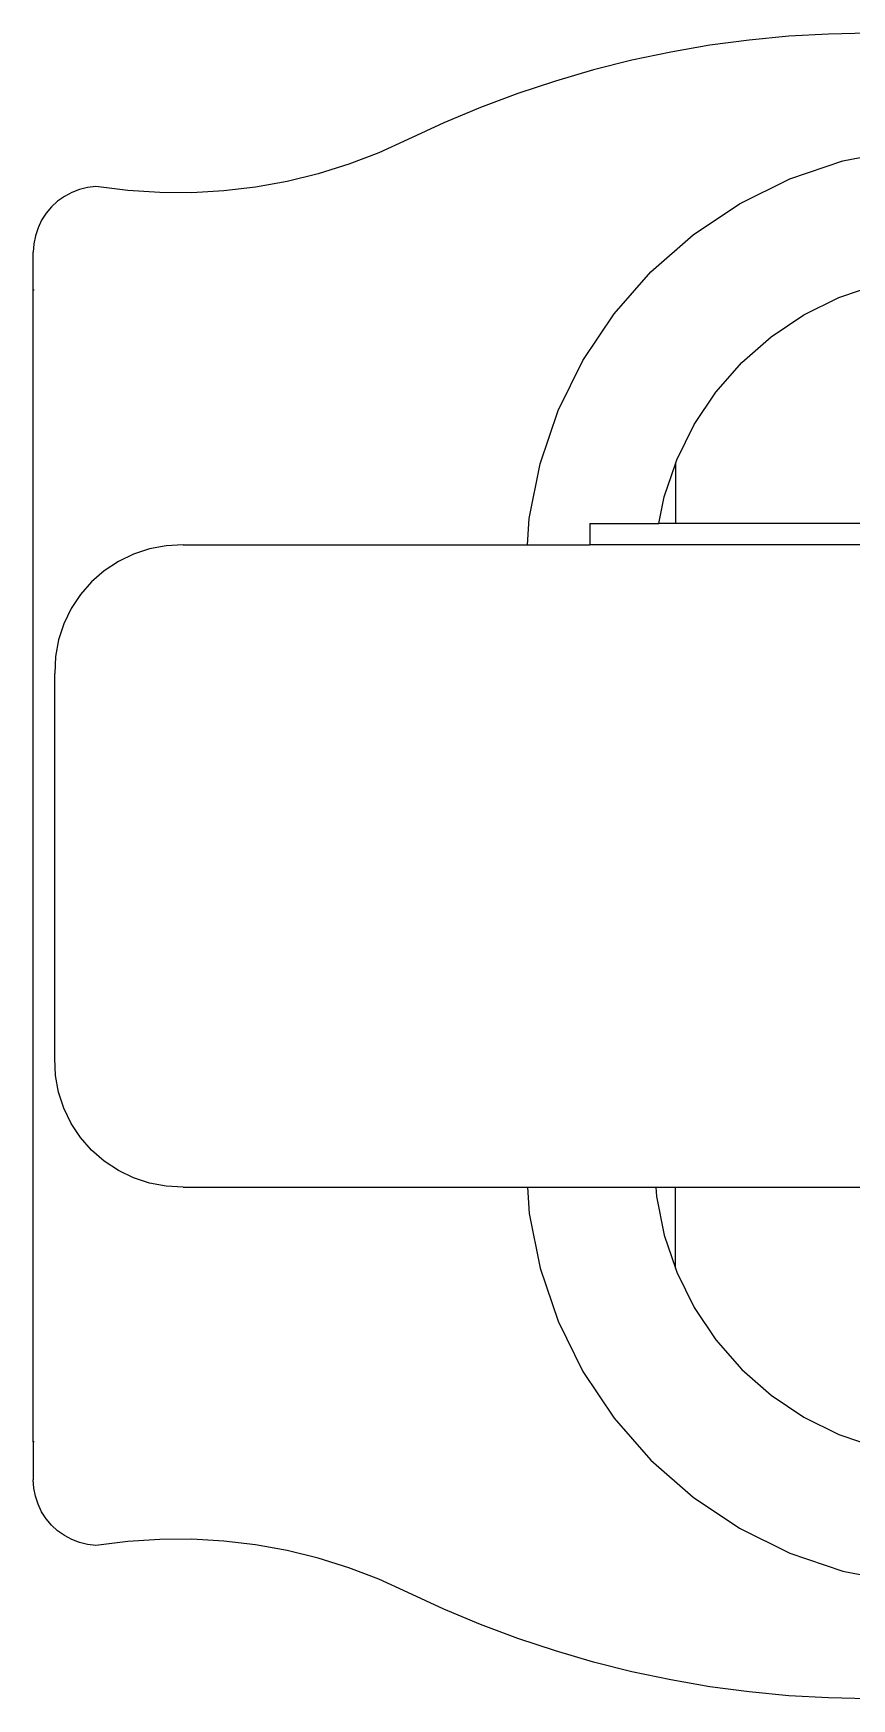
# Model space of a CAD drawing. Header units: centimetres. Extents: x -377814 to 22192, y -2203 to 213441.
# Drawn here: x 11850.24 to 11869.94, y -1903.89 to -1863.8 of the extents above; entities that cross this region are included whole.
import ezdxf

# ---------------------------------------------------------------- set-up
doc = ezdxf.new("R2010")
doc.units = ezdxf.units.CM
doc.header["$LTSCALE"] = 25.4
doc.layers.add('Maquinas', color=200, linetype='Continuous')

msp = doc.modelspace()

# ---------------------------------------------------------------- linework, layer by layer
at = {"layer": 'Maquinas'}
for p, q in [((11866.526, -1864.09), (11865.585, -1864.252)), ((11867.473, -1863.964), (11866.526, -1864.09)), ((11868.425, -1863.874), (11867.473, -1863.964)), ((11869.379, -1863.82), (11868.425, -1863.874)), ((11870.334, -1863.802), (11869.379, -1863.82)), ((11864.65, -1864.45), (11863.723, -1864.682)), ((11865.585, -1864.252), (11864.65, -1864.45)), ((11862.806, -1864.95), (11861.899, -1865.252)), ((11863.723, -1864.682), (11862.806, -1864.95)), ((11861.899, -1865.252), (11861.005, -1865.588)), ((11861.005, -1865.588), (11860.124, -1865.958)), ((11860.124, -1865.958), (11859.257, -1866.361)), ((11859.257, -1866.361), (11858.554, -1866.678)), ((11857.833, -1866.952), (11857.096, -1867.181)), ((11858.554, -1866.678), (11857.833, -1866.952)), ((11868.451, -1867.308), (11869.728, -1866.874)), ((11869.728, -1866.874), (11871.05, -1866.611)), ((11857.096, -1867.181), (11856.347, -1867.365)), ((11867.242, -1867.904), (11868.451, -1867.308)), ((11850.985, -1867.728), (11850.822, -1867.844)), ((11851.162, -1867.633), (11850.985, -1867.728)), ((11851.35, -1867.561), (11851.162, -1867.633)), ((11851.545, -1867.514), (11851.35, -1867.561)), ((11851.744, -1867.491), (11851.545, -1867.514)), ((11852.51, -1867.587), (11851.744, -1867.491)), ((11853.28, -1867.637), (11852.51, -1867.587)), ((11854.051, -1867.639), (11853.28, -1867.637)), ((11854.821, -1867.595), (11854.051, -1867.639)), ((11855.588, -1867.503), (11854.821, -1867.595)), ((11856.347, -1867.365), (11855.588, -1867.503)), ((11850.546, -1868.134), (11850.437, -1868.303)), ((11850.675, -1867.981), (11850.546, -1868.134)), ((11850.822, -1867.844), (11850.675, -1867.981)), ((11866.121, -1868.653), (11867.242, -1867.904)), ((11850.351, -1868.485), (11850.288, -1868.675)), ((11850.437, -1868.303), (11850.351, -1868.485)), ((11850.251, -1868.872), (11850.238, -1869.073)), ((11850.288, -1868.675), (11850.251, -1868.872)), ((11865.108, -1869.542), (11866.121, -1868.653)), ((11850.238, -1869.985), (11850.238, -1869.073)), ((11864.219, -1870.555), (11865.108, -1869.542)), ((11850.255, -1869.985), (11850.238, -1869.985)), ((11850.238, -1897.707), (11850.238, -1869.985)), ((11868.788, -1870.581), (11869.634, -1870.164)), ((11869.634, -1870.164), (11870.152, -1869.988)), ((11863.47, -1871.676), (11864.219, -1870.555)), ((11868.004, -1871.106), (11868.788, -1870.581)), ((11867.294, -1871.728), (11868.004, -1871.106)), ((11862.874, -1872.885), (11863.47, -1871.676)), ((11866.672, -1872.437), (11867.294, -1871.728)), ((11866.148, -1873.222), (11866.672, -1872.437)), ((11862.441, -1874.162), (11862.874, -1872.885)), ((11865.73, -1874.068), (11866.148, -1873.222)), ((11862.178, -1875.484), (11862.441, -1874.162)), ((11865.427, -1874.962), (11865.696, -1874.168)), ((11865.696, -1874.168), (11865.73, -1874.068)), ((11865.696, -1874.168), (11865.696, -1875.602)), ((11865.3, -1875.602), (11865.427, -1874.962)), ((11862.136, -1876.117), (11862.178, -1875.484)), ((11863.635, -1875.602), (11863.635, -1876.117)), ((11863.635, -1875.602), (11865.3, -1875.602)), ((11865.696, -1875.602), (11865.3, -1875.602)), ((11872.505, -1875.602), (11865.696, -1875.602)), ((11853.439, -1876.136), (11853.039, -1876.21)), ((11853.845, -1876.117), (11853.439, -1876.136)), ((11853.845, -1876.117), (11862.136, -1876.117)), ((11862.136, -1876.117), (11863.635, -1876.117)), ((11882.186, -1876.117), (11863.635, -1876.117)), ((11852.286, -1876.513), (11851.947, -1876.737)), ((11852.652, -1876.336), (11852.286, -1876.513)), ((11853.039, -1876.21), (11852.652, -1876.336)), ((11851.947, -1876.737), (11851.641, -1877.005)), ((11851.374, -1877.311), (11851.149, -1877.65)), ((11851.641, -1877.005), (11851.374, -1877.311)), ((11851.149, -1877.65), (11850.972, -1878.016)), ((11850.972, -1878.016), (11850.846, -1878.403)), ((11850.846, -1878.403), (11850.773, -1878.803)), ((11850.773, -1878.803), (11850.753, -1879.209)), ((11850.753, -1879.209), (11850.753, -1879.215)), ((11850.753, -1888.477), (11850.753, -1879.215)), ((11850.753, -1888.484), (11850.753, -1888.477)), ((11850.773, -1888.89), (11850.753, -1888.484)), ((11850.846, -1889.29), (11850.773, -1888.89)), ((11850.972, -1889.676), (11850.846, -1889.29)), ((11851.149, -1890.042), (11850.972, -1889.676)), ((11851.374, -1890.381), (11851.149, -1890.042)), ((11851.641, -1890.687), (11851.374, -1890.381)), ((11851.947, -1890.955), (11851.641, -1890.687)), ((11852.286, -1891.179), (11851.947, -1890.955)), ((11852.652, -1891.356), (11852.286, -1891.179)), ((11853.039, -1891.482), (11852.652, -1891.356)), ((11853.439, -1891.556), (11853.039, -1891.482)), ((11853.845, -1891.575), (11853.439, -1891.556)), ((11853.845, -1891.575), (11862.136, -1891.575)), ((11862.136, -1891.575), (11862.178, -1892.209)), ((11862.136, -1891.575), (11865.228, -1891.575)), ((11865.228, -1891.575), (11865.243, -1891.805)), ((11865.228, -1891.575), (11865.696, -1891.575)), ((11865.243, -1891.805), (11865.427, -1892.731)), ((11865.696, -1893.524), (11865.696, -1891.575)), ((11865.696, -1891.575), (11872.075, -1891.575)), ((11862.178, -1892.209), (11862.441, -1893.531)), ((11865.427, -1892.731), (11865.696, -1893.524)), ((11862.441, -1893.531), (11862.874, -1894.807)), ((11865.696, -1893.524), (11865.73, -1893.624)), ((11865.73, -1893.624), (11866.148, -1894.47)), ((11866.148, -1894.47), (11866.672, -1895.255)), ((11862.874, -1894.807), (11863.47, -1896.016)), ((11866.672, -1895.255), (11867.294, -1895.964)), ((11863.47, -1896.016), (11864.219, -1897.137)), ((11867.294, -1895.964), (11868.004, -1896.587)), ((11868.004, -1896.587), (11868.788, -1897.111)), ((11864.219, -1897.137), (11865.108, -1898.151)), ((11868.788, -1897.111), (11869.634, -1897.528)), ((11850.238, -1897.707), (11850.238, -1898.62)), ((11850.255, -1897.707), (11850.238, -1897.707)), ((11869.634, -1897.528), (11870.152, -1897.704)), ((11865.108, -1898.151), (11866.121, -1899.039)), ((11850.251, -1898.82), (11850.238, -1898.62)), ((11850.288, -1899.017), (11850.251, -1898.82)), ((11850.351, -1899.208), (11850.288, -1899.017)), ((11850.437, -1899.389), (11850.351, -1899.208)), ((11850.546, -1899.558), (11850.437, -1899.389)), ((11866.121, -1899.039), (11867.242, -1899.788)), ((11850.675, -1899.712), (11850.546, -1899.558)), ((11850.822, -1899.848), (11850.675, -1899.712)), ((11867.242, -1899.788), (11868.451, -1900.385)), ((11850.985, -1899.965), (11850.822, -1899.848)), ((11851.162, -1900.059), (11850.985, -1899.965)), ((11851.35, -1900.131), (11851.162, -1900.059)), ((11851.545, -1900.179), (11851.35, -1900.131)), ((11851.744, -1900.201), (11851.545, -1900.179)), ((11852.51, -1900.105), (11851.744, -1900.201)), ((11853.28, -1900.055), (11852.51, -1900.105)), ((11854.051, -1900.053), (11853.28, -1900.055)), ((11854.821, -1900.098), (11854.051, -1900.053)), ((11855.588, -1900.189), (11854.821, -1900.098)), ((11856.347, -1900.327), (11855.588, -1900.189)), ((11857.096, -1900.511), (11856.347, -1900.327)), ((11857.833, -1900.74), (11857.096, -1900.511)), ((11868.451, -1900.385), (11869.728, -1900.818)), ((11858.554, -1901.014), (11857.833, -1900.74)), ((11859.257, -1901.331), (11858.554, -1901.014)), ((11869.728, -1900.818), (11871.05, -1901.081)), ((11860.124, -1901.734), (11859.257, -1901.331)), ((11861.005, -1902.104), (11860.124, -1901.734)), ((11861.899, -1902.44), (11861.005, -1902.104)), ((11862.806, -1902.742), (11861.899, -1902.44)), ((11863.723, -1903.01), (11862.806, -1902.742)), ((11864.65, -1903.243), (11863.723, -1903.01)), ((11865.585, -1903.44), (11864.65, -1903.243)), ((11866.526, -1903.602), (11865.585, -1903.44)), ((11867.473, -1903.728), (11866.526, -1903.602)), ((11868.425, -1903.819), (11867.473, -1903.728)), ((11869.379, -1903.873), (11868.425, -1903.819)), ((11870.334, -1903.891), (11869.379, -1903.873))]:
    msp.add_line(p, q, dxfattribs=at)

doc.saveas('drawing.dxf')
